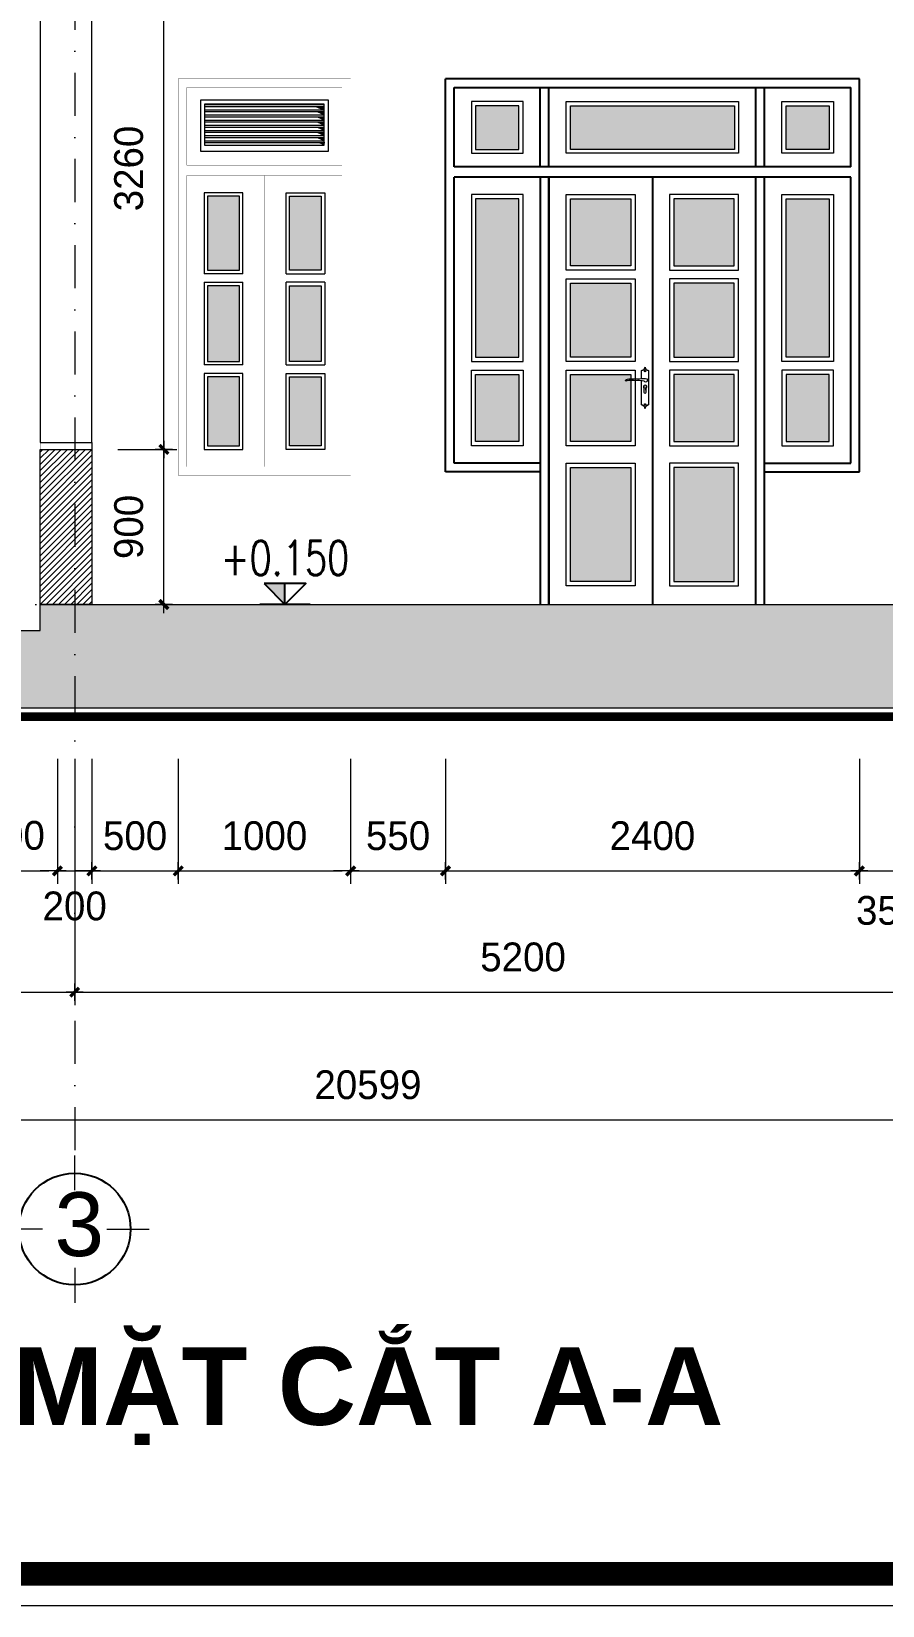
# Model space of a CAD drawing. Header units: millimetres. Extents: x 615730 to 2792744, y 139412 to 597571.
# Drawn here: x 810595 to 815530, y 284936 to 294070 of the extents above; entities that cross this region are included whole.
import ezdxf
from ezdxf.enums import TextEntityAlignment as Align

# ---------------------------------------------------------------- set-up
doc = ezdxf.new("R2010")
doc.units = ezdxf.units.MM
doc.header["$MEASUREMENT"] = 0
doc.header["$PDMODE"] = 34
doc.linetypes.add('DASHDOT', pattern=[1, 0.5, -0.25, 0, -0.25])
doc.layers.get('0').update_dxf_attribs({"lineweight": 5})
for name, color, linetype, lineweight in [('0.1(9)', 9, 'Continuous', 13), ('5-020', 5, 'Continuous', 15), ('HATCH', 42, 'Continuous', 5), ('KT', 148, 'Continuous', 18), ('thay', 7, 'Continuous', 15), ('TIM TRUC', 149, 'DASHDOT', 9), ('VLIEU', 250, 'Continuous', 9)]:
    doc.layers.add(name, color=color, linetype=linetype, lineweight=lineweight)
for name, color, linetype in [('8', 8, 'Continuous'), ('DA', 135, 'Continuous'), ('H', 252, 'Continuous'), ('noi that', 29, 'Continuous'), ('TEXT', 2, 'Continuous')]:
    doc.layers.add(name, color=color, linetype=linetype)
doc.styles.add('DIM', font='txt.shx', dxfattribs={"height": 120})
doc.styles.add('H280', font='', dxfattribs={"height": 200})
doc.styles.add('KT OZON', font='', dxfattribs={"height": 200})
doc.styles.add('lyrichs', font='', dxfattribs={"width": 1.25})
doc.styles.add('VNI-AVO', font='vni-roms.shx')
doc.styles.get('H280').set_extended_font_data('VNI-Avo')
doc.styles.get('KT OZON').set_extended_font_data('VNI-Helve')
doc.styles.get('lyrichs').set_extended_font_data('.VnHelvetInsH', bold=True)
doc.dimstyles.new('1-50b', dxfattribs={"dimtxt": 167, "dimasz": 50, "dimexe": 75, "dimexo": 150, "dimgap": 120, "dimtad": 1, "dimdec": 0, "dimzin": 12, "dimtxsty": 'VNI-AVO', "dimblk": ']', "dimcen": 0, "dimdle": 50, "dimclrd": 252, "dimclre": 252, "dimclrt": 2, "dimadec": 0, "dimazin": 0, "dimtfac": 1, "dimtdec": 0, "dimtix": 1, "dimtmove": 2, "dimatfit": 0, "dimldrblk": 'OPEN90', "dimfxl": 1, "dimlwd": -1, "dimlwe": -1, "dimarcsym": 0})

# ---------------------------------------------------------------- blocks, each defined once
blk = doc.blocks.new('KH')
for p, q in [((-8, 103), (-2, 103)), ((-4.9, 100), (-4.9, 105.9)), ((-8, -90.3), (-2, -90.3)), ((-4.9, -87.2), (-4.9, -93.2))]:
    blk.add_line(p, q)
for points, format in [([(-24.9, 60.5), (-24.9, 106.4, -0.071609), (-17.2, 108.3, 0.479125), (-18, 110.4, -0.235926), (-14.6, 111, 0.959415), (-12.5, 110.7, -0.383133), (-10.2, 112.7), (-8.1, 112.7), (-8.1, 113.4), (-9.3, 113.4, -0.653045), (-7.7, 117.5, 0.420902), (-6.1, 121.7, -0.384053), (-4.9, 126.4, -0.384053), (-3.8, 121.7, 0.420902), (-2.1, 117.5, -0.653045), (-0.5, 113.4), (-1.8, 113.4), (-1.8, 112.7), (0.3, 112.7, -0.383133), (2.6, 110.7, 0.959415), (4.8, 111, -0.235926), (8.1, 110.4, 0.479125), (7.4, 108.3, -0.071609), (15.1, 106.4), (15.1, -93.6, -0.071609), (7.4, -95.6, 0.479125), (8.1, -97.7, -0.235926), (4.8, -98.3, 0.959415), (2.6, -97.9, -0.383133), (0.3, -99.9), (-1.8, -99.9), (-1.8, -100.7), (-0.5, -100.7, -0.653045), (-2.1, -104.8, 0.420902), (-3.8, -109, -0.384053), (-4.9, -113.6, -0.384053), (-6.1, -109, 0.420902), (-7.7, -104.8, -0.653045), (-9.3, -100.7), (-8.1, -100.7), (-8.1, -99.9), (-10.2, -99.9, -0.383133), (-12.5, -97.9, 0.959415), (-14.6, -98.3, -0.235926), (-18, -97.7, 0.479125), (-17.2, -95.6, -0.071609), (-24.9, -93.6), (-24.9, 46.9)], "xyb"), ([(-4.8, 16.2, 6, 6, 0), (-4.8, 11.5, 4, 3, 0), (-4.8, 3.2, 1.8, 0.8, 0), (-4.8, -4.9, 1, 1.2, 0), (-4.8, -7.9, 1.2, 1.2, 0)], "xyseb")]:
    blk.add_lwpolyline(points, format=format)
blk.add_lwpolyline([(-9.5, 45, 0.067822), (-59.8, 46.7, 0.044011), (-111.6, 46.7, -0.789754), (-119.2, 50.9, -0.143435), (-92.2, 57.5, 0.029716), (-27.7, 60.3, -0.075751), (6.4, 57.7), (6.4, 44.8, -0.717442)], format="xyb", close=True)
for points in [[(-11.2, 4.2), (-11.2, -18.5)], [(1.6, -18.5), (1.6, 4.2)]]:
    blk.add_lwpolyline(points)
for centre in [(-4.9, 103), (-4.9, -90.3)]:
    blk.add_circle(centre, 3.92)
for centre, radius, start, end in [((-4.8, 11.8), 9.94, 309.90019, 230.09981), ((-4.8, -18.5), 6.38, 180, 0)]:
    blk.add_arc(centre, radius, start, end)
blk = doc.blocks.new('TRUC 1')
at = {"ltscale": 50}
blk.add_circle((0, -9525), 8572, dxfattribs=at)
at = {"layer": '0.1(9)', "ltscale": 50}
for p, q in [((0, -3572), (0, 1782)), ((-4942, -9525), (-11427, -9525)), ((4942, -9525), (11427, -9525)), ((0, -15478), (0, -20832))]:
    blk.add_line(p, q, dxfattribs=at)
at = {"layer": 'TEXT', "ltscale": 50, "style": 'H280'}
blk.add_attdef('1', text='', height=10478, dxfattribs=at).set_placement((-214, -4892), align=Align.CENTER)
blk = doc.blocks.new(']')
for p, q in [((1, 0), (-1, 0)), ((0, 1), (0, -1))]:
    blk.add_line(p, q)
at = {"color": 9, "const_width": 0.4}
blk.add_lwpolyline([(-0.51, -0.51), (0.51, 0.51)], dxfattribs=at)
blk = doc.blocks.new('*D440')
at = {"layer": 'DEFPOINTS', "color": 0, "ltscale": 10, "transparency": 16777216}
for p in [(810345, 290000.4), (810745.3, 290000.4), (810745.3, 289199)]:
    blk.add_point(p, dxfattribs=at)
at = {"layer": 'KT', "color": 252, "ltscale": 10, "transparency": 16777216}
for p, q in [((810345, 289850.4), (810345, 289124)), ((810745.3, 289850.4), (810745.3, 289124)), ((810395, 289199), (810695.3, 289199))]:
    blk.add_line(p, q, dxfattribs=at)
at = {"layer": 'KT', "color": 252, "ltscale": 10, "transparency": 16777216, "xscale": 50, "yscale": 50, "zscale": 50, "rotation": 180}
blk.add_blockref(']', (810345, 289199), dxfattribs=at)
at = {"layer": 'KT', "color": 252, "ltscale": 10, "transparency": 16777216, "xscale": 50, "yscale": 50, "zscale": 50}
blk.add_blockref(']', (810745.3, 289199), dxfattribs=at)
at = {"layer": 'KT', "color": 2, "ltscale": 10, "transparency": 16777216, "insert": (810486.1, 289404.2), "char_height": 167, "attachment_point": 5, "style": 'VNI-AVO'}
blk.add_mtext('400', dxfattribs=at)
blk = doc.blocks.new('_Open90')
at = {"color": 0, "linetype": 'ByBlock', "lineweight": -2}
for p, q in [((0, 0), (-1, 0)), ((-0.5, 0.5), (0, 0)), ((0, 0), (-0.5, -0.5))]:
    blk.add_line(p, q, dxfattribs=at)
blk = doc.blocks.new('*D441')
at = {"layer": 'DEFPOINTS', "color": 0, "ltscale": 10, "transparency": 16777216}
for p in [(810745.3, 290000.4), (810945.3, 290000.4), (810945.3, 289199)]:
    blk.add_point(p, dxfattribs=at)
at = {"layer": 'KT', "color": 252, "ltscale": 10, "transparency": 16777216}
for p, q in [((810745.3, 289850.4), (810745.3, 289124)), ((810945.3, 289850.4), (810945.3, 289124)), ((810695.3, 289199), (810645.3, 289199)), ((810745.3, 289199), (810945.3, 289199)), ((810995.3, 289199), (811045.3, 289199))]:
    blk.add_line(p, q, dxfattribs=at)
at = {"layer": 'KT', "color": 252, "ltscale": 10, "transparency": 16777216, "xscale": 50, "yscale": 50, "zscale": 50}
blk.add_blockref(']', (810745.3, 289199), dxfattribs=at)
at = {"layer": 'KT', "color": 252, "ltscale": 10, "transparency": 16777216, "xscale": 50, "yscale": 50, "zscale": 50, "rotation": 180}
blk.add_blockref(']', (810945.3, 289199), dxfattribs=at)
at = {"layer": 'KT', "color": 2, "ltscale": 10, "transparency": 16777216, "insert": (810845.3, 288994.8), "char_height": 167, "attachment_point": 5, "style": 'VNI-AVO'}
blk.add_mtext('200', dxfattribs=at)
blk = doc.blocks.new('*D442')
at = {"layer": 'DEFPOINTS', "color": 0, "ltscale": 10, "transparency": 16777216}
for p in [(810945.3, 290000.4), (811445.9, 290000.4), (811445.9, 289199)]:
    blk.add_point(p, dxfattribs=at)
at = {"layer": 'KT', "color": 252, "ltscale": 10, "transparency": 16777216}
for p, q in [((810945.3, 289850.4), (810945.3, 289124)), ((811445.9, 289850.4), (811445.9, 289124)), ((810895.3, 289199), (810845.3, 289199)), ((810945.3, 289199), (811445.9, 289199)), ((811495.9, 289199), (811545.9, 289199))]:
    blk.add_line(p, q, dxfattribs=at)
at = {"layer": 'KT', "color": 252, "ltscale": 10, "transparency": 16777216, "xscale": 50, "yscale": 50, "zscale": 50}
blk.add_blockref(']', (810945.3, 289199), dxfattribs=at)
at = {"layer": 'KT', "color": 252, "ltscale": 10, "transparency": 16777216, "xscale": 50, "yscale": 50, "zscale": 50, "rotation": 180}
blk.add_blockref(']', (811445.9, 289199), dxfattribs=at)
at = {"layer": 'KT', "color": 2, "ltscale": 10, "transparency": 16777216, "insert": (811195.6, 289402.5), "char_height": 167, "attachment_point": 5, "style": 'VNI-AVO'}
blk.add_mtext('500', dxfattribs=at)
blk = doc.blocks.new('*D443')
at = {"layer": 'DEFPOINTS', "color": 0, "ltscale": 10, "transparency": 16777216}
for p in [(811445.9, 290000.4), (812445.6, 290000.4), (812445.6, 289199)]:
    blk.add_point(p, dxfattribs=at)
at = {"layer": 'KT', "color": 252, "ltscale": 10, "transparency": 16777216}
for p, q in [((811445.9, 289850.4), (811445.9, 289124)), ((812445.6, 289850.4), (812445.6, 289124)), ((811495.9, 289199), (812395.6, 289199))]:
    blk.add_line(p, q, dxfattribs=at)
at = {"layer": 'KT', "color": 252, "ltscale": 10, "transparency": 16777216, "xscale": 50, "yscale": 50, "zscale": 50, "rotation": 180}
blk.add_blockref(']', (811445.9, 289199), dxfattribs=at)
at = {"layer": 'KT', "color": 252, "ltscale": 10, "transparency": 16777216, "xscale": 50, "yscale": 50, "zscale": 50}
blk.add_blockref(']', (812445.6, 289199), dxfattribs=at)
at = {"layer": 'KT', "color": 2, "ltscale": 10, "transparency": 16777216, "insert": (811945.8, 289402.5), "char_height": 167, "attachment_point": 5, "style": 'VNI-AVO'}
blk.add_mtext('1000', dxfattribs=at)
blk = doc.blocks.new('*D444')
at = {"layer": 'DEFPOINTS', "color": 0, "ltscale": 10, "transparency": 16777216}
for p in [(812445.6, 290000.4), (812995.6, 290000.4), (812995.6, 289199)]:
    blk.add_point(p, dxfattribs=at)
at = {"layer": 'KT', "color": 252, "ltscale": 10, "transparency": 16777216}
for p, q in [((812445.6, 289850.4), (812445.6, 289124)), ((812995.6, 289850.4), (812995.6, 289124)), ((812395.6, 289199), (812345.6, 289199)), ((812445.6, 289199), (812995.6, 289199)), ((813045.6, 289199), (813095.6, 289199))]:
    blk.add_line(p, q, dxfattribs=at)
at = {"layer": 'KT', "color": 252, "ltscale": 10, "transparency": 16777216, "xscale": 50, "yscale": 50, "zscale": 50}
blk.add_blockref(']', (812445.6, 289199), dxfattribs=at)
at = {"layer": 'KT', "color": 252, "ltscale": 10, "transparency": 16777216, "xscale": 50, "yscale": 50, "zscale": 50, "rotation": 180}
blk.add_blockref(']', (812995.6, 289199), dxfattribs=at)
at = {"layer": 'KT', "color": 2, "ltscale": 10, "transparency": 16777216, "insert": (812720.6, 289402.5), "char_height": 167, "attachment_point": 5, "style": 'VNI-AVO'}
blk.add_mtext('550', dxfattribs=at)
blk = doc.blocks.new('*D445')
at = {"layer": 'DEFPOINTS', "color": 0, "ltscale": 10, "transparency": 16777216}
for p in [(812995.6, 290000.4), (815395.6, 290000.4), (815395.6, 289199)]:
    blk.add_point(p, dxfattribs=at)
at = {"layer": 'KT', "color": 252, "ltscale": 10, "transparency": 16777216}
for p, q in [((812995.6, 289850.4), (812995.6, 289124)), ((815395.6, 289850.4), (815395.6, 289124)), ((813045.6, 289199), (815345.6, 289199))]:
    blk.add_line(p, q, dxfattribs=at)
at = {"layer": 'KT', "color": 252, "ltscale": 10, "transparency": 16777216, "xscale": 50, "yscale": 50, "zscale": 50, "rotation": 180}
blk.add_blockref(']', (812995.6, 289199), dxfattribs=at)
at = {"layer": 'KT', "color": 252, "ltscale": 10, "transparency": 16777216, "xscale": 50, "yscale": 50, "zscale": 50}
blk.add_blockref(']', (815395.6, 289199), dxfattribs=at)
at = {"layer": 'KT', "color": 2, "ltscale": 10, "transparency": 16777216, "insert": (814195.6, 289402.5), "char_height": 167, "attachment_point": 5, "style": 'VNI-AVO'}
blk.add_mtext('2400', dxfattribs=at)
blk = doc.blocks.new('*D446')
at = {"layer": 'DEFPOINTS', "color": 0, "ltscale": 10, "transparency": 16777216}
for p in [(815395.6, 290000.4), (815745.6, 290000.4), (815745.6, 289199)]:
    blk.add_point(p, dxfattribs=at)
at = {"layer": 'KT', "color": 252, "ltscale": 10, "transparency": 16777216}
for p, q in [((815395.6, 289850.4), (815395.6, 289124)), ((815745.6, 289850.4), (815745.6, 289124)), ((815445.6, 289199), (815695.6, 289199))]:
    blk.add_line(p, q, dxfattribs=at)
at = {"layer": 'KT', "color": 252, "ltscale": 10, "transparency": 16777216, "xscale": 50, "yscale": 50, "zscale": 50, "rotation": 180}
blk.add_blockref(']', (815395.6, 289199), dxfattribs=at)
at = {"layer": 'KT', "color": 252, "ltscale": 10, "transparency": 16777216, "xscale": 50, "yscale": 50, "zscale": 50}
blk.add_blockref(']', (815745.6, 289199), dxfattribs=at)
at = {"layer": 'KT', "color": 2, "ltscale": 10, "transparency": 16777216, "insert": (815562.6, 288969), "char_height": 167, "attachment_point": 5, "style": 'VNI-AVO'}
blk.add_mtext('350', dxfattribs=at)
blk = doc.blocks.new('*D457')
at = {"layer": 'DEFPOINTS', "color": 0, "ltscale": 10, "transparency": 16777216}
for p in [(806745.8, 290000.4), (810845.3, 290000.4), (810845.3, 288495.4)]:
    blk.add_point(p, dxfattribs=at)
at = {"layer": 'KT', "color": 252, "ltscale": 10, "transparency": 16777216}
for p, q in [((806745.8, 289850.4), (806745.8, 288420.4)), ((810845.3, 289850.4), (810845.3, 288420.4)), ((806795.8, 288495.4), (810795.3, 288495.4))]:
    blk.add_line(p, q, dxfattribs=at)
at = {"layer": 'KT', "color": 252, "ltscale": 10, "transparency": 16777216, "xscale": 50, "yscale": 50, "zscale": 50, "rotation": 180}
blk.add_blockref(']', (806745.8, 288495.4), dxfattribs=at)
at = {"layer": 'KT', "color": 252, "ltscale": 10, "transparency": 16777216, "xscale": 50, "yscale": 50, "zscale": 50}
blk.add_blockref(']', (810845.3, 288495.4), dxfattribs=at)
at = {"layer": 'KT', "color": 2, "ltscale": 10, "transparency": 16777216, "insert": (808795.5, 288698.9), "char_height": 167, "attachment_point": 5, "style": 'VNI-AVO'}
blk.add_mtext('4099', dxfattribs=at)
blk = doc.blocks.new('*D458')
at = {"layer": 'DEFPOINTS', "color": 0, "ltscale": 10, "transparency": 16777216}
for p in [(810845.3, 290000.4), (816045.8, 290000.4), (816045.8, 288495.4)]:
    blk.add_point(p, dxfattribs=at)
at = {"layer": 'KT', "color": 252, "ltscale": 10, "transparency": 16777216}
for p, q in [((810845.3, 289850.4), (810845.3, 288420.4)), ((816045.8, 289850.4), (816045.8, 288420.4)), ((810895.3, 288495.4), (815995.8, 288495.4))]:
    blk.add_line(p, q, dxfattribs=at)
at = {"layer": 'KT', "color": 252, "ltscale": 10, "transparency": 16777216, "xscale": 50, "yscale": 50, "zscale": 50, "rotation": 180}
blk.add_blockref(']', (810845.3, 288495.4), dxfattribs=at)
at = {"layer": 'KT', "color": 252, "ltscale": 10, "transparency": 16777216, "xscale": 50, "yscale": 50, "zscale": 50}
blk.add_blockref(']', (816045.8, 288495.4), dxfattribs=at)
at = {"layer": 'KT', "color": 2, "ltscale": 10, "transparency": 16777216, "insert": (813445.5, 288698.9), "char_height": 167, "attachment_point": 5, "style": 'VNI-AVO'}
blk.add_mtext('5200', dxfattribs=at)
blk = doc.blocks.new('*D465')
at = {"layer": 'DEFPOINTS', "color": 0, "ltscale": 10, "transparency": 16777216}
for p in [(802246.3, 290000.4), (822845.6, 290000.4), (822845.6, 287753.8)]:
    blk.add_point(p, dxfattribs=at)
at = {"layer": 'KT', "color": 252, "ltscale": 10, "transparency": 16777216}
for p, q in [((802246.3, 289850.4), (802246.3, 287678.8)), ((822845.6, 289850.4), (822845.6, 287678.8)), ((802296.3, 287753.8), (822795.6, 287753.8))]:
    blk.add_line(p, q, dxfattribs=at)
at = {"layer": 'KT', "color": 252, "ltscale": 10, "transparency": 16777216, "xscale": 50, "yscale": 50, "zscale": 50, "rotation": 180}
blk.add_blockref(']', (802246.3, 287753.8), dxfattribs=at)
at = {"layer": 'KT', "color": 252, "ltscale": 10, "transparency": 16777216, "xscale": 50, "yscale": 50, "zscale": 50}
blk.add_blockref(']', (822845.6, 287753.8), dxfattribs=at)
at = {"layer": 'KT', "color": 2, "ltscale": 10, "transparency": 16777216, "insert": (812545.9, 287957.3), "char_height": 167, "attachment_point": 5, "style": 'VNI-AVO'}
blk.add_mtext('20599', dxfattribs=at)
blk = doc.blocks.new('Cao do mat dung')
at = {"layer": '8'}
blk.add_hatch(color=256, dxfattribs=at).paths.add_polyline_path([(125, 125), (0, 125), (0, 0)])
for p, q in [((0, 0), (0, 125)), ((-150, 0), (150, 0))]:
    blk.add_line(p, q)
blk.add_lwpolyline([(125, 125), (0, 0), (-125, 125)], close=True)
at = {"layer": 'TEXT', "style": 'DIM', "width": 0.75}
blk.add_attdef('%%P0.000', text='', height=180, dxfattribs=at).set_placement((0, 175), align=Align.CENTER)
blk = doc.blocks.new('*D480')
at = {"layer": 'DEFPOINTS', "color": 0, "ltscale": 10, "transparency": 16777216}
for p in [(810945.3, 291645), (811362.5, 291645), (810945.3, 290745)]:
    blk.add_point(p, dxfattribs=at)
at = {"layer": 'KT', "color": 252, "ltscale": 10, "transparency": 16777216}
for p, q in [((811095.3, 291645), (811437.5, 291645)), ((811362.5, 290795), (811362.5, 291595)), ((811095.3, 290745), (811437.5, 290745))]:
    blk.add_line(p, q, dxfattribs=at)
at = {"layer": 'KT', "color": 252, "ltscale": 10, "transparency": 16777216, "xscale": 50, "yscale": 50, "zscale": 50}
for p, rotation in [((811362.5, 291645), 90), ((811362.5, 290745), 270)]:
    blk.add_blockref(']', p, dxfattribs=dict(at, rotation=rotation))
at = {"layer": 'KT', "color": 2, "ltscale": 10, "transparency": 16777216, "insert": (811159, 291195), "char_height": 167, "attachment_point": 5, "rotation": 90, "style": 'VNI-AVO'}
blk.add_mtext('900', dxfattribs=at)
blk = doc.blocks.new('*D481')
at = {"layer": 'DEFPOINTS', "color": 0, "ltscale": 10, "transparency": 16777216}
for p in [(810945.3, 294905), (811362.5, 294905), (810945.3, 291645)]:
    blk.add_point(p, dxfattribs=at)
at = {"layer": 'KT', "color": 252, "ltscale": 10, "transparency": 16777216}
for p, q in [((811095.3, 294905), (811437.5, 294905)), ((811362.5, 291695), (811362.5, 294855)), ((811095.3, 291645), (811437.5, 291645))]:
    blk.add_line(p, q, dxfattribs=at)
at = {"layer": 'KT', "color": 252, "ltscale": 10, "transparency": 16777216, "xscale": 50, "yscale": 50, "zscale": 50}
for p, rotation in [((811362.5, 294905), 90), ((811362.5, 291645), 270)]:
    blk.add_blockref(']', p, dxfattribs=dict(at, rotation=rotation))
at = {"layer": 'KT', "color": 2, "ltscale": 10, "transparency": 16777216, "insert": (811159, 293275), "char_height": 167, "attachment_point": 5, "rotation": 90, "style": 'VNI-AVO'}
blk.add_mtext('3260', dxfattribs=at)
blk = doc.blocks.new('xx')
at = {"layer": 'H', "ltscale": 10}
h = blk.add_hatch(color=253, dxfattribs=at)
h.set_gradient(color1=(173, 167, 159), color2=(173, 167, 159), one_color=1, tint=0.65)
h.paths.add_polyline_path([(811800.8, 292684.6), (811800.8, 293114.4), (811615.9, 293114.4), (811615.9, 292684.6)])
h.paths.add_polyline_path([(812275.6, 292684.6), (812090.8, 292684.6), (812090.8, 293114.4), (812275.6, 293114.4)])
h.paths.add_polyline_path([(812090.8, 292155.3), (812090.8, 292594.6), (812275.6, 292594.6), (812275.6, 292155.3)])
h.paths.add_polyline_path([(812275.6, 292065.3), (812275.6, 291665), (812090.8, 291665), (812090.8, 292065.3)])
h.paths.add_polyline_path([(811800.8, 292065.3), (811615.9, 292065.3), (811615.9, 291665), (811800.8, 291665)])
h.paths.add_polyline_path([(811800.8, 292594.6), (811615.9, 292594.6), (811615.9, 292155.3), (811800.8, 292155.3)])
at = {"layer": 'HATCH'}
for points in [[(812246.2, 293633.8), (812290.6, 293633.8), (812290.6, 293613.8)], [(812246.2, 293603.8), (812290.6, 293603.8), (812290.6, 293583.8)], [(812246.2, 293573.8), (812290.6, 293573.8), (812290.6, 293553.8)], [(812246.2, 293543.8), (812290.6, 293543.8), (812290.6, 293523.8)], [(812246.2, 293513.8), (812290.6, 293513.8), (812290.6, 293493.8)], [(812246.2, 293483.8), (812290.6, 293483.8), (812290.6, 293463.8)], [(812246.2, 293453.8), (812290.6, 293453.8), (812290.6, 293433.8)], [(812246.2, 293429.4), (812290.6, 293429.4), (812290.6, 293409.4)]]:
    blk.add_hatch(color=256, dxfattribs=at).paths.add_polyline_path(points)
blk.add_line((812290.6, 293613.8), (812246.2, 293633.8), dxfattribs=at)
at = {"layer": 'KT'}
for p, q in [((811820.8, 292664.6), (811595.9, 292664.6)), ((812070.8, 292664.6), (812295.6, 292664.6)), ((811595.9, 292614.6), (811820.8, 292614.6)), ((812295.6, 292614.6), (812070.8, 292614.6)), ((811820.8, 292135.3), (811595.9, 292135.3)), ((812070.8, 292135.3), (812295.6, 292135.3)), ((811820.8, 292085.3), (811595.9, 292085.3)), ((812070.8, 292085.3), (812295.6, 292085.3))]:
    blk.add_line(p, q, dxfattribs=at)
blk.add_lwpolyline([(812315.6, 293374.4), (811575.9, 293374.4), (811575.9, 293674.4), (812315.6, 293674.4)], close=True, dxfattribs=at)
for points in [[(811820.8, 292664.6), (811820.8, 293134.4), (811595.9, 293134.4), (811595.9, 292664.6)], [(812070.8, 292664.6), (812070.8, 293134.4), (812295.6, 293134.4), (812295.6, 292664.6)], [(811595.9, 292614.6), (811595.9, 292135.3)], [(811820.8, 292135.3), (811820.8, 292614.6)], [(812070.8, 292135.3), (812070.8, 292614.6)], [(812295.6, 292614.6), (812295.6, 292135.3)], [(811595.9, 292085.3), (811595.9, 291645), (811820.8, 291645), (811820.8, 292085.3)], [(812295.6, 292085.3), (812295.6, 291645), (812070.8, 291645), (812070.8, 292085.3)]]:
    blk.add_lwpolyline(points, dxfattribs=at)
at = {"layer": 'noi that', "ltscale": 10, "const_width": 1}
for points in [[(811945.8, 293795), (811445.9, 293795), (811445.9, 291495), (811945.8, 291495)], [(811495.9, 293294.4), (812395.6, 293294.4), (812395.6, 293744.8), (811495.9, 293744.8), (811495.9, 293294.4)], [(811945.8, 293795), (812445.6, 293795), (812445.6, 291495), (811945.8, 291495)], [(811495.9, 293234.4), (811495.9, 291545), (811945.8, 291545), (811945.8, 293234.4), (811495.9, 293234.4)], [(811945.8, 291545), (811945.8, 293234.4)], [(812395.6, 293234.4), (812395.6, 291545), (811945.8, 291545), (811945.8, 293234.4), (812395.6, 293234.4)], [(811945.8, 291545), (811945.8, 293234.4)]]:
    blk.add_lwpolyline(points, dxfattribs=at)
at = {"layer": 'VLIEU', "ltscale": 10}
for p, q in [((812290.6, 293643.8), (811600.9, 293643.8)), ((812290.6, 293633.8), (811600.9, 293633.8)), ((812290.6, 293613.8), (811600.9, 293613.8)), ((812290.6, 293603.8), (811600.9, 293603.8)), ((812290.6, 293583.8), (811600.9, 293583.8)), ((812290.6, 293573.8), (811600.9, 293573.8)), ((812290.6, 293553.8), (811600.9, 293553.8)), ((812290.6, 293543.8), (811600.9, 293543.8)), ((812290.6, 293523.8), (811600.9, 293523.8)), ((812290.6, 293513.8), (811600.9, 293513.8)), ((812290.6, 293493.8), (811600.9, 293493.8)), ((812290.6, 293483.8), (811600.9, 293483.8)), ((812290.6, 293463.8), (811600.9, 293463.8)), ((812290.6, 293453.8), (811600.9, 293453.8)), ((812290.6, 293433.8), (811600.9, 293433.8)), ((812295.6, 293423.8), (811600.9, 293423.8))]:
    blk.add_line(p, q, dxfattribs=at)
blk.add_lwpolyline([(812290.6, 293409.4), (811600.9, 293409.4), (811600.9, 293649.4), (812290.6, 293649.4)], close=True, dxfattribs=at)
for points in [[(811800.8, 292684.6), (811800.8, 293114.4), (811615.9, 293114.4), (811615.9, 292684.6), (811800.8, 292684.6)], [(812275.6, 292684.6), (812090.8, 292684.6), (812090.8, 293114.4), (812275.6, 293114.4), (812275.6, 292684.6)], [(811800.8, 292594.6), (811615.9, 292594.6), (811615.9, 292155.3), (811800.8, 292155.3), (811800.8, 292594.6)], [(812090.8, 292155.3), (812090.8, 292594.6), (812275.6, 292594.6), (812275.6, 292155.3), (812090.8, 292155.3)], [(811800.8, 292065.3), (811615.9, 292065.3), (811615.9, 291665), (811800.8, 291665), (811800.8, 292065.3)], [(812275.6, 292065.3), (812275.6, 291665), (812090.8, 291665), (812090.8, 292065.3), (812275.6, 292065.3)]]:
    blk.add_lwpolyline(points, dxfattribs=at)

msp = doc.modelspace()

# ---------------------------------------------------------------- hatches: boundary and pattern name
at = {"layer": 'H', "ltscale": 10}
h = msp.add_hatch(color=253, dxfattribs=at)
h.set_gradient(color1=(173, 167, 159), color2=(173, 167, 159), one_color=1, tint=0.65)
h.paths.add_polyline_path([(813170.6, 293385.9), (813420.6, 293385.9), (813420.6, 293639.5), (813170.6, 293639.5)])
h.paths.add_polyline_path([(814670.7, 293385.9), (813720.5, 293385.9), (813720.5, 293639.5), (814670.7, 293639.5)])
h.paths.add_polyline_path([(815220.6, 293385.9), (814970.6, 293385.9), (814970.6, 293639.5), (815220.6, 293639.5)])
h.paths.add_polyline_path([(814970.6, 293099.6), (815220.6, 293099.6), (815220.9, 292180.1), (814970.9, 292180.1)])
h.paths.add_polyline_path([(815220.9, 292080.1), (814970.6, 292080.1), (814970.4, 291689.9), (815220.6, 291689.9)])
h.paths.add_polyline_path([(814670.6, 292080.1), (814320.4, 292080.1), (814320.4, 291689.9), (814670.6, 291689.9)])
h.paths.add_polyline_path([(814670.6, 292609.4), (814320.3, 292609.4), (814320.4, 292180.1), (814670.6, 292180.1)])
h.paths.add_polyline_path([(814670.6, 293099.6), (814320.3, 293099.6), (814320.3, 292709.4), (814670.6, 292709.4)])
h.paths.add_polyline_path([(813720.6, 293099.6), (814070.9, 293099.6), (814070.9, 292709.4), (813720.6, 292709.4)])
h.paths.add_polyline_path([(813420.6, 293099.6), (813170.6, 293099.6), (813170.6, 292180.1), (813420.6, 292180.1)])
h.paths.add_polyline_path([(813170.6, 292080.1), (813420.9, 292080.1), (813420.9, 291689.9), (813170.6, 291689.9)])
h.paths.add_polyline_path([(813720.6, 292609.4), (814070.9, 292609.4), (814070.9, 292180.1), (813720.6, 292180.1)])
h.paths.add_polyline_path([(813720.6, 292080.1), (814070.9, 292080.1), (814070.9, 291689.9), (813720.6, 291689.9)])
h.paths.add_polyline_path([(813720.6, 291539.9), (814070.9, 291539.9), (814070.9, 290878.9), (813720.6, 290878.9)])
h.paths.add_polyline_path([(814670.6, 291539.9), (814320.4, 291539.9), (814320.3, 290878.9), (814670.6, 290878.9)])
at = {"layer": 'VLIEU', "ltscale": 10}
h = msp.add_hatch(dxfattribs=at)
h.set_pattern_fill('ANSI31', color=256, scale=200, style=0)
h.paths.add_polyline_path([(810645.3, 291645), (810945.3, 291645), (810945.3, 290745), (810645.3, 290745)])
h = msp.add_hatch(dxfattribs=at)
h.set_pattern_fill('AR-CONC', color=256, scale=50, style=0)
h.set_pattern_definition([(50, (135388.97, 2621.7), (358.63009, -31.37607), [37.5, -412.5]), (355, (135388.97, 2621.7), (-69.37567, 376.09607), [30, -330]), (100.4514, (135418.85, 2619.07), (289.25469, 344.71977), [31.8701, -350.57106]), (46.1842, (135388.97, 2721.7), (533.62052, -82.7595), [56.25, -618.75]), (96.6356, (135433.44, 2714.8), (467.33135, 487.05894), [47.80514, -525.8565]), (351.1842, (135388.97, 2721.7), (467.33097, 487.0593), [45, -495]), (21, (135438.97, 2696.7), (298.45353, -201.30945), [37.5, -412.5]), (326, (135438.97, 2696.7), (121.65767, 362.57502), [30, -330]), (71.4514, (135463.84, 2679.9), (420.11131, 161.26525), [31.8701, -350.57106]), (37.5, (135388.97, 2621.69), (6.079928, 166.446927), [0, -326, 0, -335, 0, -331.25]), (7.5, (135388.97, 2621.69), (131.53477, 197.205856), [0, -191, 0, -318.5, 0, -126.25]), (327.5, (135277.47, 2621.69), (266.911218, -11.277436), [0, -125, 0, -390, 0, -517.5]), (317.5, (135227.47, 2621.69), (291.593085, 50.05249), [0, -162.5, 0, -259, 0, -367.5])])
h.paths.add_polyline_path([(802545.8, 290145), (802545.8, 290295), (802845.8, 290295), (802845.8, 290445), (803145.8, 290445), (803145.8, 290595), (810645.3, 290595), (810645.3, 290745), (822945.6, 290745), (822945.6, 290145)])

# ---------------------------------------------------------------- linework, layer by layer
at = {"layer": '5-020', "color": 1}
for p, q in [((810645.3, 290595), (810645.3, 290745)), ((810645.3, 290745), (822945.6, 290745)), ((803145.8, 290595), (810645.3, 290595)), ((799756.7, 290145), (823153.7, 290145))]:
    msp.add_line(p, q, dxfattribs=at)
msp.add_lwpolyline([(810645.3, 291645), (810945.3, 291645), (810945.3, 290745), (810645.3, 290745)], close=True, dxfattribs=at)
at = {"layer": 'DA'}
for p, q in [((813595.6, 290745), (813595.6, 293224.6)), ((814195.6, 293224.6), (814195.6, 290745))]:
    msp.add_line(p, q, dxfattribs=at)
at = {"layer": 'H', "const_width": 138.2}
msp.add_lwpolyline([(797794.4, 285120.6), (824797.2, 285120.6), (824797.2, 304105.6), (797794.4, 304105.6)], close=True, dxfattribs=at)
at = {"layer": 'HATCH'}
for points in [[(810645.3, 291685), (810945.3, 291685), (810945.3, 294905), (810645.3, 294905), (810645.3, 291685)], [(810945.3, 291685), (810945.3, 291645)]]:
    msp.add_lwpolyline(points, dxfattribs=at)
at = {"layer": 'KT'}
for points in [[(813145.6, 293364.5), (813445.6, 293364.5), (813445.6, 293664.5), (813145.6, 293664.5)], [(814695.7, 293364.5), (813695.5, 293364.5), (813695.5, 293664.5), (814695.7, 293664.5)], [(815245.6, 293364.5), (814945.6, 293364.5), (814945.6, 293664.5), (815245.6, 293664.5)], [(813445.6, 293124.6), (813145.6, 293124.6), (813145.6, 292155.1), (813445.6, 292155.1)], [(813695.6, 293124.6), (814095.9, 293124.6), (814095.9, 292684.4), (813695.6, 292684.4)], [(814695.6, 293124.6), (814295.3, 293124.6), (814295.3, 292684.4), (814695.6, 292684.4)], [(814945.6, 293124.6), (815245.6, 293124.6), (815245.9, 292155.1), (814945.9, 292155.1)], [(813695.6, 292634.4), (814095.9, 292634.4), (814095.9, 292155.1), (813695.6, 292155.1)], [(813695.6, 292634.4), (814095.9, 292634.4), (814095.9, 292155.1), (813695.6, 292155.1)], [(814695.6, 292634.4), (814295.3, 292634.4), (814295.4, 292155.1), (814695.6, 292155.1)], [(814695.6, 292634.4), (814295.3, 292634.4), (814295.4, 292155.1), (814695.6, 292155.1)], [(813145.6, 292105.1), (813445.9, 292105.1), (813445.9, 291664.9), (813145.6, 291664.9)], [(813695.6, 292105.1), (814095.9, 292105.1), (814095.9, 291664.9), (813695.6, 291664.9)], [(814695.6, 292105.1), (814295.4, 292105.1), (814295.4, 291664.9), (814695.6, 291664.9)], [(815245.9, 292105.1), (814945.6, 292105.1), (814945.4, 291664.9), (815245.6, 291664.9)], [(813695.6, 291564.9), (814095.9, 291564.9), (814095.9, 290853.9), (813695.6, 290853.9)], [(814695.6, 291564.9), (814295.4, 291564.9), (814295.3, 290853.9), (814695.6, 290853.9)]]:
    msp.add_lwpolyline(points, close=True, dxfattribs=at)
at = {"layer": 'noi that', "ltscale": 10}
for p, q in [((815395.6, 293795), (812995.6, 293795)), ((812995.6, 291514.9), (812995.6, 293795)), ((813045.6, 293745), (815345.6, 293745)), ((813045.6, 293284.6), (813045.6, 293745)), ((813545.6, 293284.6), (813545.6, 293745)), ((813595.6, 293284.6), (813595.6, 293745)), ((814795.6, 293284.6), (814795.6, 293745)), ((814845.6, 293284.6), (814845.6, 293745)), ((815345.6, 293284.6), (815345.6, 293745)), ((815395.6, 291514.9), (815395.6, 293795)), ((815345.6, 293284.6), (813045.6, 293284.6)), ((815345.6, 293224.6), (813045.6, 293224.6)), ((813045.6, 291564.9), (813045.6, 293224.6)), ((813545.6, 293224.6), (813545.6, 290745)), ((813595.6, 293224.6), (813595.6, 290745)), ((814195.6, 293224.6), (814195.6, 290745)), ((814795.6, 290745), (814795.6, 293224.6)), ((814845.6, 290745), (814845.6, 293224.6)), ((815345.6, 291564.9), (815345.6, 293224.6)), ((813545.6, 291564.9), (813045.6, 291564.9)), ((814845.6, 291564.9), (815345.6, 291564.9)), ((813545.6, 291514.9), (812995.6, 291514.9)), ((814845.6, 291514.9), (815395.6, 291514.9))]:
    msp.add_line(p, q, dxfattribs=at)
at = {"layer": 'noi that', "ltscale": 10, "const_width": 1}
msp.add_lwpolyline([(810745.3, 291645), (810645.3, 291645), (810645.3, 291685), (810945.3, 291685)], dxfattribs=at)
at = {"layer": 'thay', "linetype": 'Continuous'}
msp.add_lwpolyline([(797610, 284936.3), (824981.6, 284936.3), (824981.6, 304289.9), (797610, 304289.9)], close=True, dxfattribs=at)
at = {"layer": 'thay', "ltscale": 10, "const_width": 50}
msp.add_lwpolyline([(799767.1, 290094.4), (823151.9, 290094.4)], dxfattribs=at)
at = {"layer": 'TIM TRUC', "ltscale": 500}
for p, q in [((810845.3, 299831.5), (810845.3, 287548.1)), ((798742.1, 290745), (824133, 290745)), ((798742.1, 290145), (824133, 290145))]:
    msp.add_line(p, q, dxfattribs=at)
at = {"layer": 'VLIEU', "ltscale": 10}
for points in [[(813170.6, 293385.9), (813420.6, 293385.9), (813420.6, 293639.5), (813170.6, 293639.5)], [(814670.7, 293385.9), (813720.5, 293385.9), (813720.5, 293639.5), (814670.7, 293639.5)], [(815220.6, 293385.9), (814970.6, 293385.9), (814970.6, 293639.5), (815220.6, 293639.5)], [(813445.6, 293124.6), (813145.6, 293124.6), (813145.6, 292155.1), (813445.6, 292155.1)], [(814945.6, 293124.6), (815245.6, 293124.6), (815245.9, 292155.1), (814945.9, 292155.1)], [(813420.6, 293099.6), (813170.6, 293099.6), (813170.6, 292180.1), (813420.6, 292180.1)], [(813420.6, 293099.6), (813170.6, 293099.6), (813170.6, 292180.1), (813420.6, 292180.1)], [(813720.6, 293099.6), (814070.9, 293099.6), (814070.9, 292709.4), (813720.6, 292709.4)], [(814670.6, 293099.6), (814320.3, 293099.6), (814320.3, 292709.4), (814670.6, 292709.4)], [(814970.6, 293099.6), (815220.6, 293099.6), (815220.9, 292180.1), (814970.9, 292180.1)], [(814970.6, 293099.6), (815220.6, 293099.6), (815220.9, 292180.1), (814970.9, 292180.1)], [(813720.6, 292609.4), (814070.9, 292609.4), (814070.9, 292180.1), (813720.6, 292180.1)], [(813720.6, 292609.4), (814070.9, 292609.4), (814070.9, 292180.1), (813720.6, 292180.1)], [(814670.6, 292609.4), (814320.3, 292609.4), (814320.4, 292180.1), (814670.6, 292180.1)], [(814670.6, 292609.4), (814320.3, 292609.4), (814320.4, 292180.1), (814670.6, 292180.1)], [(813170.6, 292080.1), (813420.9, 292080.1), (813420.9, 291689.9), (813170.6, 291689.9)], [(813720.6, 292080.1), (814070.9, 292080.1), (814070.9, 291689.9), (813720.6, 291689.9)], [(814670.6, 292080.1), (814320.4, 292080.1), (814320.4, 291689.9), (814670.6, 291689.9)], [(815220.9, 292080.1), (814970.6, 292080.1), (814970.4, 291689.9), (815220.6, 291689.9)], [(813720.6, 291539.9), (814070.9, 291539.9), (814070.9, 290878.9), (813720.6, 290878.9)], [(814670.6, 291539.9), (814320.4, 291539.9), (814320.3, 290878.9), (814670.6, 290878.9)]]:
    msp.add_lwpolyline(points, close=True, dxfattribs=at)

# ---------------------------------------------------------------- block references
msp.add_blockref('KH', (814157.9, 291996.5))
at = {"layer": 'KT'}
msp.add_blockref('xx', (0, 0), dxfattribs=at)
msp.add_blockref('xx', (0, 0), dxfattribs=at)
at = {"layer": 'noi that', "lineweight": -2, "ltscale": 10}
ref = msp.add_blockref('TRUC 1', (810845.3, 286761), dxfattribs=dict(at, xscale=0.03778148023411632, yscale=0.03778148023411632, zscale=0.03778148023411632, rotation=180))
ref.add_attrib('1', '3', dxfattribs={"layer": 'TEXT', "color": 3, "ltscale": 50, "height": 370.2, "style": 'KT OZON'}).set_placement((810871.9, 286964), align=Align.CENTER)
at = {"layer": 'TEXT'}
ref = msp.add_blockref('Cao do mat dung', (812064.8, 290745), dxfattribs=dict(at, xscale=-0.9702581369783729, yscale=0.9702581369201653, zscale=0.9702581369248027))
ref.add_attrib('%%P0.000', '+0.150', dxfattribs={"height": 200, "style": 'DIM', "width": 0.75}).set_placement((812064.8, 290914.7), align=Align.CENTER)

# ---------------------------------------------------------------- texts
at = {"layer": 'TEXT', "style": 'lyrichs'}
msp.add_text('MÆT c¾t A-A', height=450, dxfattribs=at).set_placement((812546.8, 285984.6), align=Align.CENTER)

# ---------------------------------------------------------------- dimensions: what is measured, and where the dimension line sits
at = {"layer": 'KT', "ltscale": 10}
for base, p1, p2, picture, middle in [((811362.5, 294905), (810945.3, 291645), (810945.3, 294905), '*D481', (811159, 293275)), ((811362.5, 291645), (810945.3, 290745), (810945.3, 291645), '*D480', (811159, 291195))]:
    dim = msp.add_linear_dim(base=base, p1=p1, p2=p2, angle=90, dimstyle='1-50b', dxfattribs=at)
    dim.commit()
    dim.dimension.update_dxf_attribs({"geometry": picture, "text_midpoint": middle})
for base, p1, p2, picture, middle in [((822845.6, 287753.8), (802246.3, 290000.4), (822845.6, 290000.4), '*D465', (812545.9, 287957.3)), ((810845.2656, 288495.3906), (806745.8056, 290000.4072), (810845.2656, 290000.4072), '*D457', (808795.5356, 288698.8906)), ((816045.7567, 288495.3906), (810845.2656, 290000.4072), (816045.7567, 290000.4072), '*D458', (813445.5111, 288698.8906)), ((812445.6, 289199), (811445.9, 290000.4), (812445.6, 290000.4), '*D443', (811945.8, 289402.5)), ((812995.6, 289199), (812445.6, 290000.4), (812995.6, 290000.4), '*D444', (812720.6, 289402.5)), ((815395.6, 289199), (812995.6, 290000.4), (815395.6, 290000.4), '*D445', (814195.6, 289402.5))]:
    dim = msp.add_linear_dim(base=base, p1=p1, p2=p2, dimstyle='1-50b', dxfattribs=at)
    dim.commit()
    dim.dimension.update_dxf_attribs({"geometry": picture, "text_midpoint": middle})
for base, p1, p2, picture, middle in [((810745.3, 289199), (810345, 290000.4), (810745.3, 290000.4), '*D440', (810486.1, 289404.2)), ((810945.3, 289199), (810745.3, 290000.4), (810945.3, 290000.4), '*D441', (810845.3, 288994.8)), ((815745.6, 289199), (815395.6, 290000.4), (815745.6, 290000.4), '*D446', (815562.6, 288969))]:
    dim = msp.add_linear_dim(base=base, p1=p1, p2=p2, dimstyle='1-50b', dxfattribs=at)
    dim.commit()
    dim.dimension.update_dxf_attribs({"geometry": picture, "text_midpoint": middle, "dimtype": 160})
dim = msp.add_linear_dim(base=(811445.9, 289199), p1=(810945.3, 290000.4), p2=(811445.9, 290000.4), text='500', dimstyle='1-50b', dxfattribs=at)
dim.commit()
dim.dimension.update_dxf_attribs({"geometry": '*D442', "text_midpoint": (811195.6, 289402.5)})

doc.saveas('drawing.dxf')
